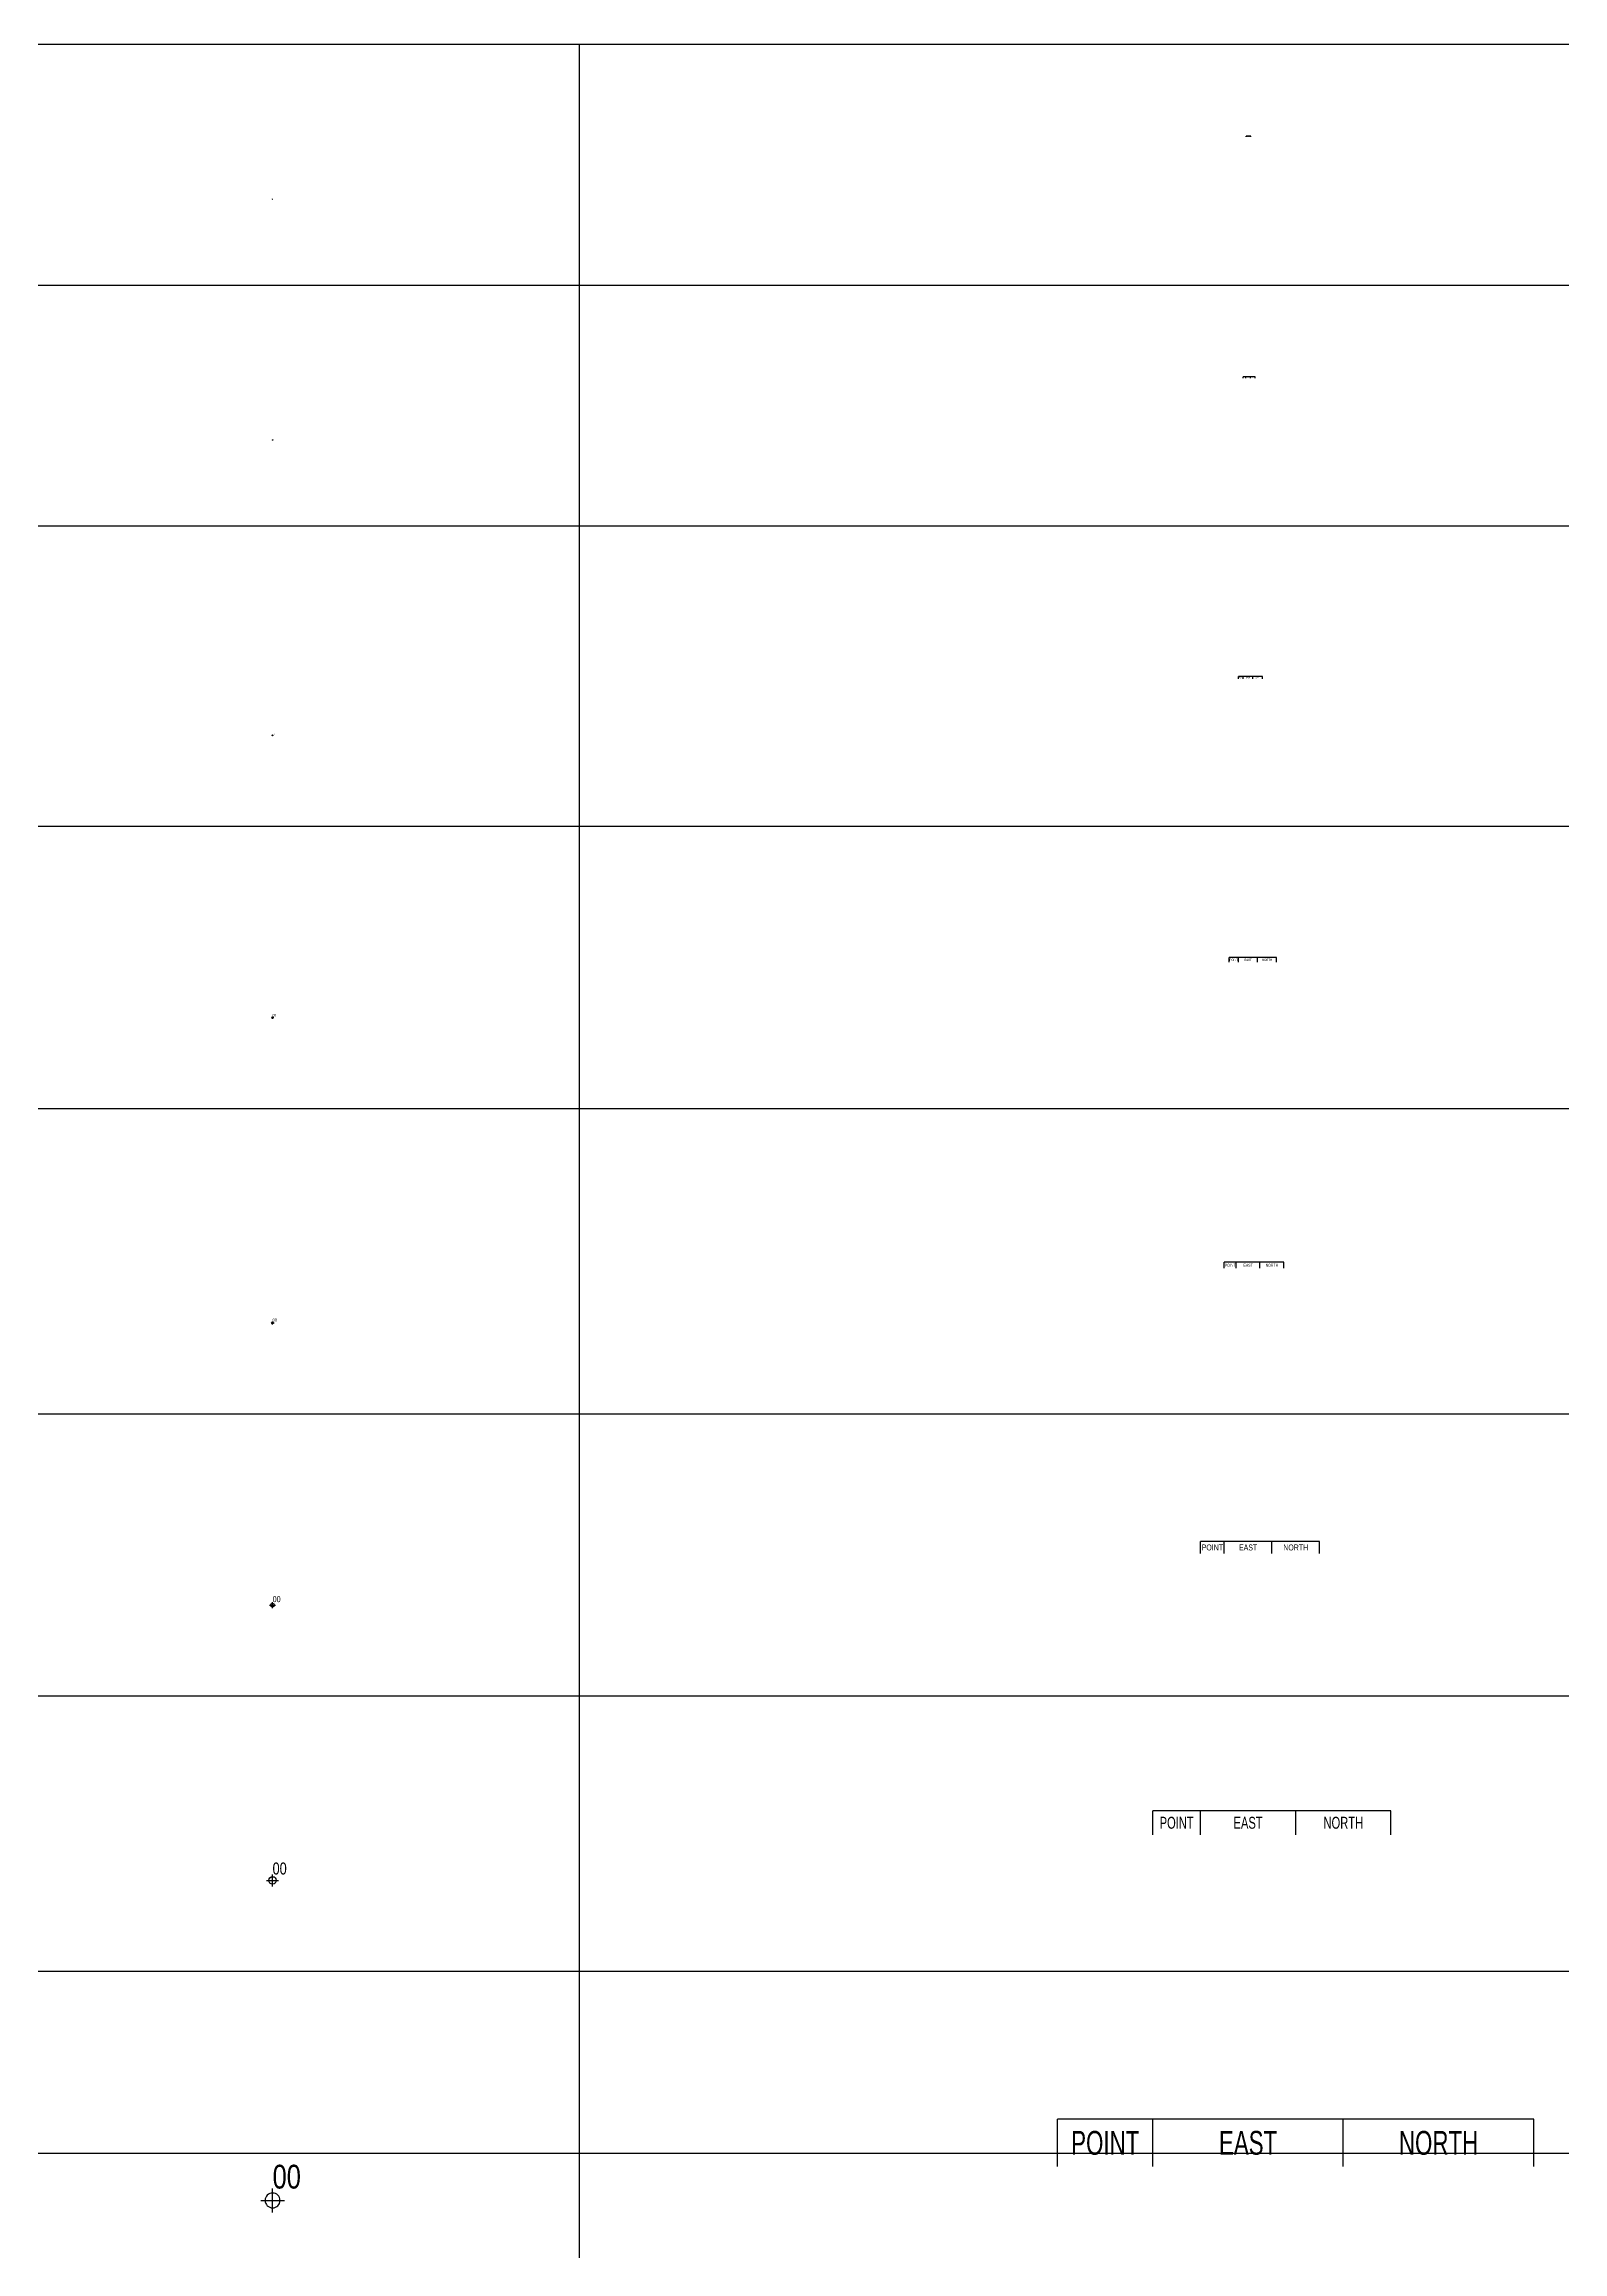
# Model space of a CAD drawing. Extents: x -1 to 478, y -15 to 369.
# Drawn here: x 199.62 to 225.14, y 20.34 to 57.44 of the extents above; entities that cross this region are included whole.
import ezdxf
from ezdxf.enums import TextEntityAlignment as Align

# ---------------------------------------------------------------- set-up
doc = ezdxf.new("R2010")
doc.units = 0
doc.header["$MEASUREMENT"] = 0
for name, color, linetype in [('LA-GNRL-NOTES-Text-03', 240, 'Continuous'), ('LA-STAK-Staking Point Symbol', 113, 'Continuous'), ('LA-STAK-Staking PointText', 240, 'Continuous'), ('LA-STAK-Staking Table', 220, 'Continuous')]:
    doc.layers.add(name, color=color, linetype=linetype)
doc.styles.add('TXT- (3)', font='gh-general font.shx', dxfattribs={"width": 0.7})
doc.styles.add('TXT- (stk)', font='gh-staking font.shx', dxfattribs={"width": 0.8})

# ---------------------------------------------------------------- blocks, each defined once
blk = doc.blocks.new('PR-B-LA-SK-StakingPoint')
for p, q in [((-0.001, 0), (0.001, 0)), ((0, -0.001), (0, 0.001))]:
    blk.add_line(p, q)
blk.add_ellipse((0, 0), major_axis=(0.000441, 0.000441), ratio=1, start_param=5.497787, end_param=11.780972)
at = {"layer": 'LA-STAK-Staking PointText', "style": 'TXT- (stk)', "width": 0.8}
blk.add_attdef('POINT#', (0, 0.001), '', height=0.002, dxfattribs=at)
blk = doc.blocks.new('PR-B-LA-SK-StakingTable')
for p, q in [((0, -0.004), (0, 0)), ((0.04, 0), (0, 0)), ((0.008, -0.004), (0.008, 0)), ((0.024, -0.004), (0.024, 0)), ((0.04, -0.004), (0.04, 0))]:
    blk.add_line(p, q)
at = {"layer": 'LA-GNRL-NOTES-Text-03', "style": 'TXT- (3)', "width": 0.7}
for tag, p in [('POINT', (0.004, -0.002)), ('EAST', (0.016, -0.002)), ('NORTH', (0.032, -0.002))]:
    blk.add_attdef(tag, text='', height=0.002, dxfattribs=at).set_placement(p, align=Align.MIDDLE)

msp = doc.modelspace()

# ---------------------------------------------------------------- linework, layer by layer
at = {"color": 220}
for points in [[(3.3053, 57.4401), (478.2768, 57.4401)], [(208.6174, 3.5475), (208.6174, 57.4401)], [(3.3053, 53.3924), (478.2768, 53.3924)], [(3.3053, 49.3447), (478.2768, 49.3447)], [(3.3053, 44.2997), (478.2768, 44.2997)], [(3.3053, 39.5577), (478.2768, 39.5577)], [(3.3053, 34.4261), (478.2768, 34.4261)], [(3.3053, 29.6845), (478.2768, 29.6845)], [(3.3053, 25.0585), (478.2768, 25.0585)]]:
    msp.add_lwpolyline(points, dxfattribs=at)
msp.add_lwpolyline([(3.3053, 22), (442.5, 22)])

# ---------------------------------------------------------------- block references
at = {"layer": 'LA-STAK-Staking Point Symbol'}
for p, xscale, yscale, zscale in [((203.4608, 54.8368), 2, 2, 2), ((203.4608, 50.7891), 5, 5, 5), ((203.4608, 45.8265), 10, 10, 10), ((203.4608, 41.0845), 20, 20, 20), ((203.4608, 35.9528), 25, 25, 25), ((203.4608, 31.2112), 50, 50, 50), ((203.4608, 26.5853), 100, 100, 100), ((203.4608, 21.2075), 200, 200, 200)]:
    msp.add_blockref('PR-B-LA-SK-StakingPoint', p, dxfattribs=dict(at, xscale=xscale, yscale=yscale, zscale=zscale)).add_auto_attribs({'POINT#': '00'})
at = {"layer": 'LA-STAK-Staking Table'}
for p, xscale, yscale, zscale in [((219.8188, 55.8919), 2, 2, 2), ((219.7708, 51.8502), 5, 5, 5), ((219.6908, 46.8152), 10, 10, 10), ((219.5308, 42.0932), 20, 20, 20), ((219.4508, 36.9715), 25, 25, 25), ((219.0508, 32.2799), 50, 50, 50), ((218.2508, 27.754), 100, 100, 100), ((216.6508, 22.5762), 200, 200, 200)]:
    msp.add_blockref('PR-B-LA-SK-StakingTable', p, dxfattribs=dict(at, xscale=xscale, yscale=yscale, zscale=zscale)).add_auto_attribs({'POINT': 'POINT', 'EAST': 'EAST', 'NORTH': 'NORTH'})

doc.saveas('drawing.dxf')
